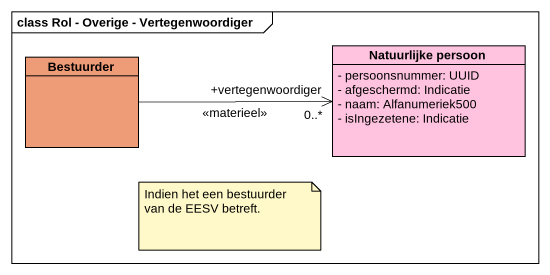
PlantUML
@startuml
mainframe class Rol - Overige - Vertegenwoordiger
hide circle
hide empty members
skinparam classAttributeIconSize 0
class Bestuurder #EE9B78
class "Natuurlijke persoon" as Natuurlijke_persoon #FFC3DF {
  - persoonsnummer: UUID
  - afgeschermd: Indicatie
  - naam: Alfanumeriek500
  - isIngezetene: Indicatie
}
Bestuurder -right-> "+vertegenwoordiger\n0..*" Natuurlijke_persoon : <<materieel>>
note as N1
  Indien het een bestuurder van de EESV betreft.
end note
@enduml
